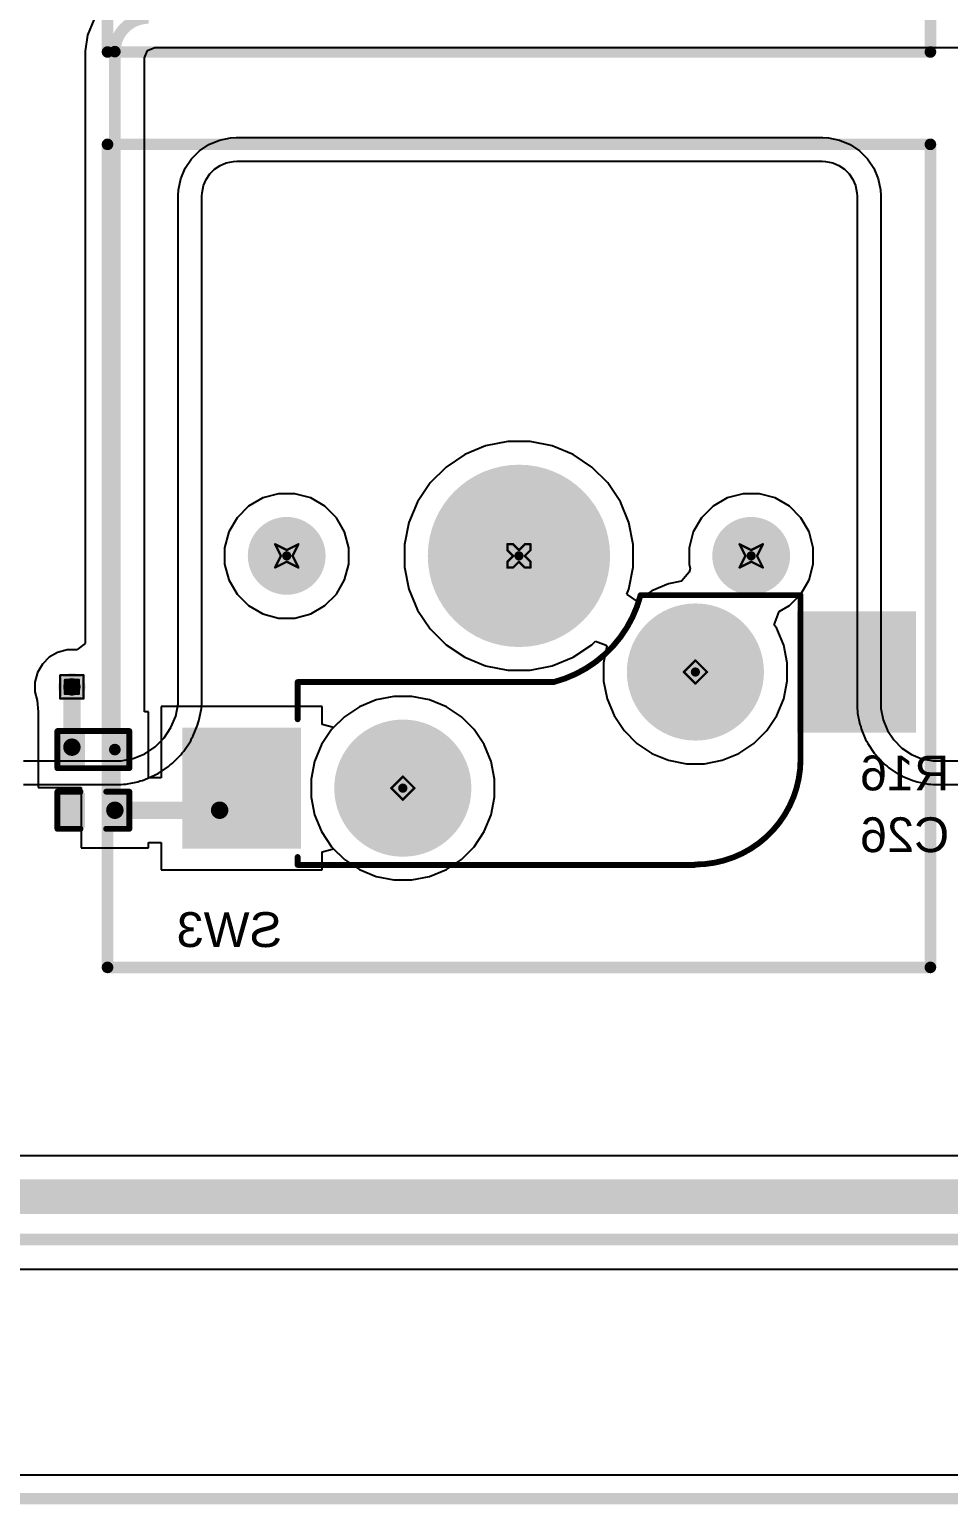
# Model space of a CAD drawing. Header units: inches. Extents: x 0 to 386, y 0 to 148.
# Drawn here: x 20.38 to 40.49, y -0.13 to 32.13 of the extents above; entities that cross this region are included whole.
import ezdxf

# ---------------------------------------------------------------- set-up
doc = ezdxf.new("R2010")
doc.units = ezdxf.units.IN
for name, color, linetype in [('Board outline', 216, 'Continuous'), ('Bottom Layer', 5, 'Continuous'), ('Bottom Overlay', 54, 'Continuous'), ('Bottom Paste', 16, 'Continuous'), ('Bottom Solder', 6, 'Continuous'), ('Drill Drawing', 1, 'Continuous'), ('Pad Holes', 156, 'Continuous'), ('Top Layer', 1, 'Continuous'), ('Top Overlay', 2, 'Continuous'), ('Top Solder', 216, 'Continuous'), ('Via Holes', 16, 'Continuous')]:
    doc.layers.add(name, color=color, linetype=linetype)
doc.styles.add('Arial', font='', dxfattribs={"height": 0.2})
doc.styles.get('Arial').set_extended_font_data('Arial')

# ---------------------------------------------------------------- blocks, each defined once
blk = doc.blocks.new('CPG151101S11_16_B_14')
at = {"layer": 'Bottom Layer'}
for points in [[(5.475, 3.815), (7.975, 3.815), (7.975, 1.265), (5.475, 1.265)], [(-7.975, 1.275), (-5.475, 1.275), (-5.475, -1.275), (-7.975, -1.275)]]:
    blk.add_hatch(color=5, dxfattribs=at).paths.add_polyline_path(points)
at = {"layer": 'Bottom Paste'}
for points in [[(5.475, 3.815), (7.975, 3.815), (7.975, 1.265), (5.475, 1.265)], [(-7.975, 1.275), (-5.475, 1.275), (-5.475, -1.275), (-7.975, -1.275)]]:
    blk.add_hatch(color=16, dxfattribs=at).paths.add_polyline_path(points)
at = {"layer": 'Bottom Solder'}
for points in [[(5.425, 3.865), (8.025, 3.865), (8.025, 1.215), (5.425, 1.215)], [(-8.025, 1.325), (-5.425, 1.325), (-5.425, -1.325), (-8.025, -1.325)]]:
    blk.add_hatch(color=6, dxfattribs=at).paths.add_polyline_path(points)
h = blk.add_hatch(color=6, dxfattribs=at)
edge = h.paths.add_edge_path()
edge.add_arc((3.2, 2.54), 0.102, 0, 360)
h = blk.add_hatch(color=6, dxfattribs=at)
edge = h.paths.add_edge_path()
edge.add_arc((-3.2, 0), 0.102, 0, 360)
h = blk.add_hatch(color=6, dxfattribs=at)
edge = h.paths.add_edge_path()
edge.add_arc((-4.42, -2.54), 0.102, 0, 360)
h = blk.add_hatch(color=6, dxfattribs=at)
edge = h.paths.add_edge_path()
edge.add_arc((0.66, -2.54), 0.102, 0, 360)
h = blk.add_hatch(color=6, dxfattribs=at)
edge = h.paths.add_edge_path()
edge.add_arc((5.74, -2.54), 0.102, 0, 360)
at = {"layer": 'Pad Holes'}
h = blk.add_hatch(color=7, dxfattribs=at)
edge = h.paths.add_edge_path()
edge.add_arc((3.2, 2.54), 1.5, 0, 360)
h = blk.add_hatch(color=7, dxfattribs=at)
edge = h.paths.add_edge_path()
edge.add_arc((-3.2, 0), 1.5, 0, 360)
h = blk.add_hatch(color=7, dxfattribs=at)
edge = h.paths.add_edge_path()
edge.add_arc((0.66, -2.54), 1.994, 0, 360)
h = blk.add_hatch(color=7, dxfattribs=at)
edge = h.paths.add_edge_path()
edge.add_arc((-4.42, -2.54), 0.851, 0, 360)
h = blk.add_hatch(color=7, dxfattribs=at)
edge = h.paths.add_edge_path()
edge.add_arc((5.74, -2.54), 0.851, 0, 360)
at = {"layer": 'Top Solder'}
h = blk.add_hatch(color=216, dxfattribs=at)
edge = h.paths.add_edge_path()
edge.add_arc((3.2, 2.54), 0.102, 0, 360)
h = blk.add_hatch(color=216, dxfattribs=at)
edge = h.paths.add_edge_path()
edge.add_arc((-3.2, 0), 0.102, 0, 360)
h = blk.add_hatch(color=216, dxfattribs=at)
edge = h.paths.add_edge_path()
edge.add_arc((-4.42, -2.54), 0.102, 0, 360)
h = blk.add_hatch(color=216, dxfattribs=at)
edge = h.paths.add_edge_path()
edge.add_arc((0.66, -2.54), 0.102, 0, 360)
h = blk.add_hatch(color=216, dxfattribs=at)
edge = h.paths.add_edge_path()
edge.add_arc((5.74, -2.54), 0.102, 0, 360)
at = {"layer": 'Bottom Overlay'}
for points in [[(-5.5, 1.906, 0.127, 0.127, -0.414214), (-3.196, 4.21, 0.127, 0.127, 0)], [(5.5, 4.22, 0.127, 0.127, 0), (-3.186, 4.22, 0.127, 0.127, 0)], [(5.5, 4.22, 0.127, 0.127, -0.414214), (5.49, 4.21, 0.127, 0.127, 0)], [(5.5, 4.22, 0.127, 0.127, 0), (5.5, 4.046, 0.127, 0.127, 0)], [(-5.5, 1.906, 0.127, 0.127, 0), (-5.5, -1.506, 0.127, 0.127, 0)], [(5.5, 1.034, 0.127, 0.127, 0), (5.5, 0.47, 0.127, 0.127, 0)], [(5.5, 0.47, 0.127, 0.127, 0), (5.5, 0.47, 0.127, 0.127, 0)], [(5.5, 0.47, 0.127, 0.127, 0), (5.5, 0.22, 0.127, 0.127, 0)], [(-2, -1.68, 0.127, 0.127, -0.271686), (-0.1, 0.22, 0.127, 0.127, 0)], [(0.15, 0.22, 0.127, 0.127, 0), (-0.1, 0.22, 0.127, 0.127, 0)], [(1.19, 0.22, 0.127, 0.127, 0), (0.15, 0.22, 0.127, 0.127, 0)], [(5.5, 0.22, 0.127, 0.127, 0), (1.19, 0.22, 0.127, 0.127, 0)], [(-5.5, -1.506, 0.127, 0.127, 0), (-5.5, -1.68, 0.127, 0.127, 0)], [(-2, -1.68, 0.127, 0.127, 0), (-5.5, -1.68, 0.127, 0.127, 0)]]:
    blk.add_lwpolyline(points, format="xyseb", dxfattribs=at)
for points in [[(-3.228, 4.21, 0.0635, 0.0635, 1), (-3.165, 4.21, 0.0635, 0.0635, 1)], [(-3.218, 4.22, 0.0635, 0.0635, 1), (-3.155, 4.22, 0.0635, 0.0635, 1)], [(5.458, 4.21, 0.0635, 0.0635, 1), (5.522, 4.21, 0.0635, 0.0635, 1)], [(5.468, 4.22, 0.0635, 0.0635, 1), (5.532, 4.22, 0.0635, 0.0635, 1)], [(5.468, 4.22, 0.0635, 0.0635, 1), (5.532, 4.22, 0.0635, 0.0635, 1)], [(5.468, 4.22, 0.0635, 0.0635, 1), (5.532, 4.22, 0.0635, 0.0635, 1)], [(5.468, 4.046, 0.0635, 0.0635, 1), (5.532, 4.046, 0.0635, 0.0635, 1)], [(-5.532, 1.906, 0.0635, 0.0635, 1), (-5.468, 1.906, 0.0635, 0.0635, 1)], [(-5.532, 1.906, 0.0635, 0.0635, 1), (-5.468, 1.906, 0.0635, 0.0635, 1)], [(5.468, 1.034, 0.0635, 0.0635, 1), (5.532, 1.034, 0.0635, 0.0635, 1)], [(5.468, 0.47, 0.0635, 0.0635, 1), (5.532, 0.47, 0.0635, 0.0635, 1)], [(5.468, 0.47, 0.0635, 0.0635, 1), (5.532, 0.47, 0.0635, 0.0635, 1)], [(5.468, 0.47, 0.0635, 0.0635, 1), (5.532, 0.47, 0.0635, 0.0635, 1)], [(5.468, 0.47, 0.0635, 0.0635, 1), (5.532, 0.47, 0.0635, 0.0635, 1)], [(-0.132, 0.22, 0.0635, 0.0635, 1), (-0.068, 0.22, 0.0635, 0.0635, 1)], [(-0.132, 0.22, 0.0635, 0.0635, 1), (-0.068, 0.22, 0.0635, 0.0635, 1)], [(0.118, 0.22, 0.0635, 0.0635, 1), (0.182, 0.22, 0.0635, 0.0635, 1)], [(0.118, 0.22, 0.0635, 0.0635, 1), (0.182, 0.22, 0.0635, 0.0635, 1)], [(1.158, 0.22, 0.0635, 0.0635, 1), (1.222, 0.22, 0.0635, 0.0635, 1)], [(1.158, 0.22, 0.0635, 0.0635, 1), (1.222, 0.22, 0.0635, 0.0635, 1)], [(5.468, 0.22, 0.0635, 0.0635, 1), (5.532, 0.22, 0.0635, 0.0635, 1)], [(5.468, 0.22, 0.0635, 0.0635, 1), (5.532, 0.22, 0.0635, 0.0635, 1)], [(-5.532, -1.506, 0.0635, 0.0635, 1), (-5.468, -1.506, 0.0635, 0.0635, 1)], [(-5.532, -1.506, 0.0635, 0.0635, 1), (-5.468, -1.506, 0.0635, 0.0635, 1)], [(-5.532, -1.68, 0.0635, 0.0635, 1), (-5.468, -1.68, 0.0635, 0.0635, 1)], [(-5.532, -1.68, 0.0635, 0.0635, 1), (-5.468, -1.68, 0.0635, 0.0635, 1)], [(-2.032, -1.68, 0.0635, 0.0635, 1), (-1.968, -1.68, 0.0635, 0.0635, 1)], [(-2.032, -1.68, 0.0635, 0.0635, 1), (-1.968, -1.68, 0.0635, 0.0635, 1)]]:
    blk.add_lwpolyline(points, format="xyseb", close=True, dxfattribs=at)
blk = doc.blocks.new('R___0402_B_58')
at = {"layer": 'Bottom Layer'}
for points in [[(-0.241, 0.317), (-0.241, -0.318), (-0.699, -0.318), (-0.699, 0.317)], [(0.699, 0.317), (0.699, -0.318), (0.241, -0.318), (0.241, 0.317)]]:
    blk.add_hatch(color=5, dxfattribs=at).paths.add_polyline_path(points)
at = {"layer": 'Bottom Paste'}
for points in [[(-0.241, 0.317), (-0.241, -0.318), (-0.699, -0.318), (-0.699, 0.317)], [(0.699, 0.317), (0.699, -0.318), (0.241, -0.318), (0.241, 0.317)]]:
    blk.add_hatch(color=16, dxfattribs=at).paths.add_polyline_path(points)
at = {"layer": 'Bottom Solder'}
for points in [[(-0.186, 0.373), (-0.186, -0.373), (-0.754, -0.373), (-0.754, 0.373)], [(0.754, 0.373), (0.754, -0.373), (0.186, -0.373), (0.186, 0.373)]]:
    blk.add_hatch(color=6, dxfattribs=at).paths.add_polyline_path(points)
at = {"layer": 'Bottom Overlay'}
for points in [[(-0.787, 0.406, 0.127, 0.127, 0), (0.787, 0.406, 0.127, 0.127, 0)], [(-0.787, -0.406, 0.127, 0.127, 0), (-0.787, 0.406, 0.127, 0.127, 0)], [(-0.813, 0.432, 0.00323, 0.00323, 0), (0.813, 0.432, 0.00323, 0.00323, 0)], [(0.787, -0.406, 0.127, 0.127, 0), (0.787, 0.406, 0.127, 0.127, 0)], [(-0.787, -0.406, 0.127, 0.127, 0), (0.787, -0.406, 0.127, 0.127, 0)]]:
    blk.add_lwpolyline(points, format="xyseb", dxfattribs=at)
for points in [[(-0.819, 0.406, 0.0635, 0.0635, 1), (-0.756, 0.406, 0.0635, 0.0635, 1)], [(-0.819, 0.406, 0.0635, 0.0635, 1), (-0.756, 0.406, 0.0635, 0.0635, 1)], [(-0.814, 0.432, 0.00161, 0.00161, 1), (-0.812, 0.432, 0.00161, 0.00161, 1)], [(0.756, 0.406, 0.0635, 0.0635, 1), (0.819, 0.406, 0.0635, 0.0635, 1)], [(0.756, 0.406, 0.0635, 0.0635, 1), (0.819, 0.406, 0.0635, 0.0635, 1)], [(0.812, 0.432, 0.00161, 0.00161, 1), (0.814, 0.432, 0.00161, 0.00161, 1)], [(-0.819, -0.406, 0.0635, 0.0635, 1), (-0.756, -0.406, 0.0635, 0.0635, 1)], [(-0.819, -0.406, 0.0635, 0.0635, 1), (-0.756, -0.406, 0.0635, 0.0635, 1)], [(0.756, -0.406, 0.0635, 0.0635, 1), (0.819, -0.406, 0.0635, 0.0635, 1)], [(0.756, -0.406, 0.0635, 0.0635, 1), (0.819, -0.406, 0.0635, 0.0635, 1)]]:
    blk.add_lwpolyline(points, format="xyseb", close=True, dxfattribs=at)
blk = doc.blocks.new('____0402_B_101')
at = {"layer": 'Bottom Layer'}
for points in [[(-0.241, 0.317), (-0.241, -0.318), (-0.699, -0.318), (-0.699, 0.317)], [(0.699, 0.317), (0.699, -0.318), (0.241, -0.318), (0.241, 0.317)]]:
    blk.add_hatch(color=5, dxfattribs=at).paths.add_polyline_path(points)
at = {"layer": 'Bottom Paste'}
for points in [[(-0.241, 0.317), (-0.241, -0.318), (-0.699, -0.318), (-0.699, 0.317)], [(0.699, 0.317), (0.699, -0.318), (0.241, -0.318), (0.241, 0.317)]]:
    blk.add_hatch(color=16, dxfattribs=at).paths.add_polyline_path(points)
at = {"layer": 'Bottom Solder'}
for points in [[(-0.181, 0.377), (-0.181, -0.377), (-0.758, -0.377), (-0.758, 0.377)], [(0.758, 0.377), (0.758, -0.377), (0.181, -0.377), (0.181, 0.377)]]:
    blk.add_hatch(color=6, dxfattribs=at).paths.add_polyline_path(points)
at = {"layer": 'Bottom Overlay'}
for points in [[(-0.787, 0.406, 0.127, 0.127, 0), (-0.279, 0.406, 0.127, 0.127, 0)], [(-0.787, -0.406, 0.127, 0.127, 0), (-0.787, 0.406, 0.127, 0.127, 0)], [(0.279, 0.406, 0.127, 0.127, 0), (0.787, 0.406, 0.127, 0.127, 0)], [(0.787, -0.406, 0.127, 0.127, 0), (0.787, 0.406, 0.127, 0.127, 0)], [(-0.787, -0.406, 0.127, 0.127, 0), (-0.279, -0.406, 0.127, 0.127, 0)], [(0.279, -0.406, 0.127, 0.127, 0), (0.787, -0.406, 0.127, 0.127, 0)]]:
    blk.add_lwpolyline(points, format="xyseb", dxfattribs=at)
for points in [[(-0.819, 0.406, 0.0635, 0.0635, 1), (-0.756, 0.406, 0.0635, 0.0635, 1)], [(-0.819, 0.406, 0.0635, 0.0635, 1), (-0.756, 0.406, 0.0635, 0.0635, 1)], [(-0.311, 0.406, 0.0635, 0.0635, 1), (-0.248, 0.406, 0.0635, 0.0635, 1)], [(0.248, 0.406, 0.0635, 0.0635, 1), (0.311, 0.406, 0.0635, 0.0635, 1)], [(0.756, 0.406, 0.0635, 0.0635, 1), (0.819, 0.406, 0.0635, 0.0635, 1)], [(0.756, 0.406, 0.0635, 0.0635, 1), (0.819, 0.406, 0.0635, 0.0635, 1)], [(-0.819, -0.406, 0.0635, 0.0635, 1), (-0.756, -0.406, 0.0635, 0.0635, 1)], [(-0.819, -0.406, 0.0635, 0.0635, 1), (-0.756, -0.406, 0.0635, 0.0635, 1)], [(-0.311, -0.406, 0.0635, 0.0635, 1), (-0.248, -0.406, 0.0635, 0.0635, 1)], [(0.248, -0.406, 0.0635, 0.0635, 1), (0.311, -0.406, 0.0635, 0.0635, 1)], [(0.756, -0.406, 0.0635, 0.0635, 1), (0.819, -0.406, 0.0635, 0.0635, 1)], [(0.756, -0.406, 0.0635, 0.0635, 1), (0.819, -0.406, 0.0635, 0.0635, 1)]]:
    blk.add_lwpolyline(points, format="xyseb", close=True, dxfattribs=at)

msp = doc.modelspace()

# ---------------------------------------------------------------- hatches: boundary and pattern name
at = {"layer": 'Bottom Layer'}
h = msp.add_hatch(color=5, dxfattribs=at)
edge = h.paths.add_edge_path()
edge.add_arc((21.31, 17.755), 0.3, 0, 360)
at = {"layer": 'Top Layer'}
h = msp.add_hatch(color=1, dxfattribs=at)
edge = h.paths.add_edge_path()
edge.add_arc((21.31, 17.755), 0.3, 0, 360)
at = {"layer": 'Via Holes'}
h = msp.add_hatch(color=7, dxfattribs=at)
edge = h.paths.add_edge_path()
edge.add_arc((21.31, 17.755), 0.15, 0, 360)

# ---------------------------------------------------------------- linework, layer by layer
at = {"layer": 'Board outline'}
msp.add_lwpolyline([(2.997, 0, 0.254, 0.254, 0), (251.003, 0, 0.254, 0.254, 0)], format="xyseb", dxfattribs=at)
at = {"layer": 'Bottom Layer'}
for p, q in [((21.788, 32.34), (21.65, 32.006)), ((21.65, 32.006), (21.604, 31.657)), ((21.604, 31.657), (21.602, 31.648)), ((21.602, 31.648), (21.602, 18.705)), ((22.897, 31.51), (22.962, 31.673)), ((22.962, 31.673), (23.125, 31.738)), ((23.125, 31.738), (41.62, 31.738)), ((22.897, 17.208), (22.897, 31.51)), ((30.36, 23.026), (29.904, 22.837)), ((30.843, 23.122), (30.36, 23.026)), ((31.336, 23.122), (30.843, 23.122)), ((31.819, 23.026), (31.336, 23.122)), ((32.275, 22.837), (31.819, 23.026)), ((29.904, 22.837), (29.495, 22.563)), ((32.684, 22.563), (32.275, 22.837)), ((29.495, 22.563), (29.146, 22.215)), ((33.033, 22.215), (32.684, 22.563)), ((25.831, 21.979), (25.485, 21.886)), ((26.188, 21.979), (25.831, 21.979)), ((26.534, 21.886), (26.188, 21.979)), ((29.146, 22.215), (28.872, 21.805)), ((33.307, 21.805), (33.033, 22.215)), ((35.991, 21.979), (35.645, 21.886)), ((36.348, 21.979), (35.991, 21.979)), ((36.694, 21.886), (36.348, 21.979)), ((25.175, 21.707), (24.922, 21.454)), ((25.485, 21.886), (25.175, 21.707)), ((26.844, 21.707), (26.534, 21.886)), ((27.097, 21.454), (26.844, 21.707)), ((28.872, 21.805), (28.684, 21.35)), ((33.495, 21.35), (33.307, 21.805)), ((35.335, 21.707), (35.082, 21.454)), ((35.645, 21.886), (35.335, 21.707)), ((37.004, 21.707), (36.694, 21.886)), ((37.257, 21.454), (37.004, 21.707)), ((24.922, 21.454), (24.743, 21.145)), ((27.276, 21.145), (27.097, 21.454)), ((28.684, 21.35), (28.588, 20.866)), ((33.591, 20.866), (33.495, 21.35)), ((35.082, 21.454), (34.903, 21.145)), ((37.436, 21.145), (37.257, 21.454)), ((24.743, 21.145), (24.651, 20.799)), ((27.368, 20.799), (27.276, 21.145)), ((34.903, 21.145), (34.811, 20.799)), ((37.528, 20.799), (37.436, 21.145)), ((24.651, 20.799), (24.651, 20.441)), ((27.368, 20.441), (27.368, 20.799)), ((28.588, 20.866), (28.588, 20.374)), ((33.591, 20.374), (33.591, 20.866)), ((34.811, 20.799), (34.811, 20.441)), ((37.528, 20.441), (37.528, 20.799)), ((24.651, 20.441), (24.743, 20.095)), ((27.276, 20.095), (27.368, 20.441)), ((28.588, 20.374), (28.684, 19.89)), ((33.495, 19.89), (33.591, 20.374)), ((34.811, 20.441), (34.837, 20.342)), ((34.837, 20.342), (34.812, 20.267)), ((37.436, 20.095), (37.528, 20.441)), ((24.743, 20.095), (24.922, 19.786)), ((27.097, 19.786), (27.276, 20.095)), ((34.364, 20.011), (33.998, 19.859)), ((34.648, 20.067), (34.364, 20.011)), ((34.812, 20.267), (34.648, 20.067)), ((37.257, 19.786), (37.436, 20.095)), ((24.922, 19.786), (25.175, 19.533)), ((26.844, 19.533), (27.097, 19.786)), ((28.684, 19.89), (28.872, 19.435)), ((33.449, 19.779), (33.495, 19.89)), ((33.664, 19.635), (33.449, 19.779)), ((33.998, 19.859), (33.669, 19.64)), ((37.004, 19.533), (37.257, 19.786)), ((25.175, 19.533), (25.485, 19.354)), ((26.534, 19.354), (26.844, 19.533)), ((28.872, 19.435), (29.146, 19.025)), ((33.669, 19.64), (33.664, 19.635)), ((36.673, 19.114), (36.784, 19.406)), ((36.784, 19.406), (37.004, 19.533)), ((25.485, 19.354), (25.831, 19.261)), ((25.831, 19.261), (26.188, 19.261)), ((26.188, 19.261), (26.534, 19.354)), ((36.729, 19.031), (36.673, 19.114)), ((29.146, 19.025), (29.495, 18.677)), ((32.684, 18.677), (32.762, 18.754)), ((32.762, 18.754), (32.999, 18.67)), ((36.88, 18.666), (36.729, 19.031)), ((20.814, 18.401), (20.664, 18.251)), ((20.998, 18.508), (20.814, 18.401)), ((21.204, 18.563), (20.998, 18.508)), ((21.416, 18.563), (21.204, 18.563)), ((21.602, 18.705), (21.416, 18.563)), ((29.495, 18.677), (29.904, 18.403)), ((29.904, 18.403), (30.36, 18.214)), ((31.819, 18.214), (32.275, 18.403)), ((32.275, 18.403), (32.684, 18.677)), ((33.015, 18.648), (32.941, 18.278)), ((32.999, 18.67), (33.015, 18.648)), ((36.957, 18.278), (36.88, 18.666)), ((20.557, 18.066), (20.502, 17.861)), ((20.664, 18.251), (20.557, 18.066)), ((30.36, 18.214), (30.843, 18.118)), ((30.843, 18.118), (31.336, 18.118)), ((31.336, 18.118), (31.819, 18.214)), ((32.941, 18.278), (32.941, 17.882)), ((36.957, 17.882), (36.957, 18.278)), ((20.502, 17.861), (20.502, 17.648)), ((32.941, 17.882), (33.019, 17.494)), ((36.88, 17.494), (36.957, 17.882)), ((20.502, 17.648), (20.554, 17.454)), ((20.554, 17.454), (20.573, 17.208)), ((27.964, 17.471), (27.598, 17.319)), ((28.352, 17.548), (27.964, 17.471)), ((28.747, 17.548), (28.352, 17.548)), ((29.135, 17.471), (28.747, 17.548)), ((29.501, 17.319), (29.135, 17.471)), ((33.019, 17.494), (33.17, 17.129)), ((36.729, 17.129), (36.88, 17.494)), ((20.573, 17.208), (20.573, 17.208)), ((20.573, 17.208), (20.573, 17.208)), ((20.573, 17.208), (20.573, 15.557)), ((22.986, 17.208), (22.897, 17.208)), ((22.986, 15.762), (22.986, 17.208)), ((26.782, 17.323), (23.266, 17.323)), ((23.266, 17.323), (23.266, 15.762)), ((26.782, 16.933), (26.782, 17.323)), ((27.27, 17.1), (27.036, 16.867)), ((27.598, 17.319), (27.27, 17.1)), ((29.83, 17.1), (29.501, 17.319)), ((30.109, 16.82), (29.83, 17.1)), ((33.17, 17.129), (33.39, 16.8)), ((36.509, 16.8), (36.729, 17.129)), ((27.036, 16.867), (26.782, 16.933)), ((30.329, 16.491), (30.109, 16.82)), ((33.39, 16.8), (33.669, 16.52)), ((36.229, 16.52), (36.509, 16.8)), ((30.48, 16.126), (30.329, 16.491)), ((33.669, 16.52), (33.998, 16.301)), ((35.901, 16.301), (36.229, 16.52)), ((33.998, 16.301), (34.364, 16.149)), ((34.364, 16.149), (34.752, 16.072)), ((35.147, 16.072), (35.535, 16.149)), ((35.535, 16.149), (35.901, 16.301)), ((30.558, 15.738), (30.48, 16.126)), ((34.752, 16.072), (35.147, 16.072)), ((20.573, 15.557), (21.513, 15.557)), ((21.513, 15.557), (21.513, 14.232)), ((23.266, 15.762), (22.986, 15.762)), ((30.558, 15.342), (30.558, 15.738)), ((30.48, 14.954), (30.558, 15.342)), ((30.329, 14.589), (30.48, 14.954)), ((30.109, 14.26), (30.329, 14.589)), ((21.513, 14.232), (22.986, 14.232)), ((22.986, 14.232), (22.986, 14.353)), ((22.986, 14.353), (23.266, 14.353)), ((23.266, 14.353), (23.266, 13.757)), ((26.782, 14.147), (27.036, 14.213)), ((27.036, 14.213), (27.27, 13.98)), ((29.83, 13.98), (30.109, 14.26)), ((26.782, 13.757), (26.782, 14.147)), ((27.27, 13.98), (27.598, 13.761)), ((29.501, 13.761), (29.83, 13.98)), ((23.266, 13.757), (26.782, 13.757)), ((27.598, 13.761), (27.964, 13.609)), ((27.964, 13.609), (28.352, 13.532)), ((28.747, 13.532), (29.135, 13.609)), ((29.135, 13.609), (29.501, 13.761)), ((28.352, 13.532), (28.747, 13.532)), ((70.491, 0.518), (5.064, 0.518))]:
    msp.add_line(p, q, dxfattribs=at)
for points in [[(22.25, 31.648, 0.254, 0.254, -0.414214), (22.987, 32.385, 0.254, 0.254, 0)], [(22.25, 16.383, 0.254, 0.254, 0), (22.25, 31.648, 0.254, 0.254, 0)], [(21.31, 16.436, 0.381, 0.381, 0), (21.31, 17.755, 0.381, 0.381, 0)], [(22.25, 15.057, 0.254, 0.254, 0), (22.25, 16.383, 0.254, 0.254, 0)], [(22.25, 15.057, 0.381, 0.381, 0), (24.542, 15.057, 0.381, 0.381, 0)]]:
    msp.add_lwpolyline(points, format="xyseb", dxfattribs=at)
for points in [[(22.186, 31.648, 0.127, 0.127, 1), (22.313, 31.648, 0.127, 0.127, 1)], [(22.186, 31.648, 0.127, 0.127, 1), (22.313, 31.648, 0.127, 0.127, 1)], [(21.215, 17.755, 0.191, 0.191, 1), (21.405, 17.755, 0.191, 0.191, 1)], [(21.215, 16.436, 0.191, 0.191, 1), (21.405, 16.436, 0.191, 0.191, 1)], [(22.186, 16.383, 0.127, 0.127, 1), (22.313, 16.383, 0.127, 0.127, 1)], [(22.186, 16.383, 0.127, 0.127, 1), (22.313, 16.383, 0.127, 0.127, 1)], [(22.155, 15.057, 0.191, 0.191, 1), (22.345, 15.057, 0.191, 0.191, 1)], [(22.186, 15.057, 0.127, 0.127, 1), (22.313, 15.057, 0.127, 0.127, 1)], [(24.447, 15.057, 0.191, 0.191, 1), (24.637, 15.057, 0.191, 0.191, 1)]]:
    msp.add_lwpolyline(points, format="xyseb", close=True, dxfattribs=at)
at = {"layer": 'Drill Drawing'}
for points in [[(25.756, 20.874, 0.0508, 0.0508, 0), (26.01, 20.747, 0.0508, 0.0508, 0)], [(25.756, 20.874, 0.0508, 0.0508, 0), (25.883, 20.62, 0.0508, 0.0508, 0)], [(26.01, 20.747, 0.0508, 0.0508, 0), (26.264, 20.874, 0.0508, 0.0508, 0)], [(26.137, 20.62, 0.0508, 0.0508, 0), (26.264, 20.874, 0.0508, 0.0508, 0)], [(30.836, 20.747, 0.0508, 0.0508, 0), (30.836, 20.874, 0.0508, 0.0508, 0)], [(30.836, 20.874, 0.0508, 0.0508, 0), (30.963, 20.874, 0.0508, 0.0508, 0)], [(30.836, 20.747, 0.0508, 0.0508, 0), (30.963, 20.62, 0.0508, 0.0508, 0)], [(30.963, 20.874, 0.0508, 0.0508, 0), (31.09, 20.747, 0.0508, 0.0508, 0)], [(31.09, 20.747, 0.0508, 0.0508, 0), (31.217, 20.874, 0.0508, 0.0508, 0)], [(31.217, 20.874, 0.0508, 0.0508, 0), (31.344, 20.874, 0.0508, 0.0508, 0)], [(31.217, 20.62, 0.0508, 0.0508, 0), (31.344, 20.747, 0.0508, 0.0508, 0)], [(31.344, 20.747, 0.0508, 0.0508, 0), (31.344, 20.874, 0.0508, 0.0508, 0)], [(35.916, 20.874, 0.0508, 0.0508, 0), (36.17, 20.747, 0.0508, 0.0508, 0)], [(35.916, 20.874, 0.0508, 0.0508, 0), (36.043, 20.62, 0.0508, 0.0508, 0)], [(36.17, 20.747, 0.0508, 0.0508, 0), (36.424, 20.874, 0.0508, 0.0508, 0)], [(36.297, 20.62, 0.0508, 0.0508, 0), (36.424, 20.874, 0.0508, 0.0508, 0)], [(25.756, 20.366, 0.0508, 0.0508, 0), (25.883, 20.62, 0.0508, 0.0508, 0)], [(25.756, 20.366, 0.0508, 0.0508, 0), (26.01, 20.493, 0.0508, 0.0508, 0)], [(26.01, 20.493, 0.0508, 0.0508, 0), (26.264, 20.366, 0.0508, 0.0508, 0)], [(26.137, 20.62, 0.0508, 0.0508, 0), (26.264, 20.366, 0.0508, 0.0508, 0)], [(30.836, 20.493, 0.0508, 0.0508, 0), (30.963, 20.62, 0.0508, 0.0508, 0)], [(30.836, 20.366, 0.0508, 0.0508, 0), (30.836, 20.493, 0.0508, 0.0508, 0)], [(30.836, 20.366, 0.0508, 0.0508, 0), (30.963, 20.366, 0.0508, 0.0508, 0)], [(30.963, 20.366, 0.0508, 0.0508, 0), (31.09, 20.493, 0.0508, 0.0508, 0)], [(31.09, 20.493, 0.0508, 0.0508, 0), (31.217, 20.366, 0.0508, 0.0508, 0)], [(31.217, 20.62, 0.0508, 0.0508, 0), (31.344, 20.493, 0.0508, 0.0508, 0)], [(31.217, 20.366, 0.0508, 0.0508, 0), (31.344, 20.366, 0.0508, 0.0508, 0)], [(31.344, 20.366, 0.0508, 0.0508, 0), (31.344, 20.493, 0.0508, 0.0508, 0)], [(35.916, 20.366, 0.0508, 0.0508, 0), (36.043, 20.62, 0.0508, 0.0508, 0)], [(35.916, 20.366, 0.0508, 0.0508, 0), (36.17, 20.493, 0.0508, 0.0508, 0)], [(36.17, 20.493, 0.0508, 0.0508, 0), (36.424, 20.366, 0.0508, 0.0508, 0)], [(36.297, 20.62, 0.0508, 0.0508, 0), (36.424, 20.366, 0.0508, 0.0508, 0)], [(34.695, 18.08, 0.0508, 0.0508, 0), (34.949, 18.334, 0.0508, 0.0508, 0)], [(34.695, 18.08, 0.0508, 0.0508, 0), (34.949, 17.826, 0.0508, 0.0508, 0)], [(34.949, 18.334, 0.0508, 0.0508, 0), (35.203, 18.08, 0.0508, 0.0508, 0)], [(34.949, 17.826, 0.0508, 0.0508, 0), (35.203, 18.08, 0.0508, 0.0508, 0)], [(21.056, 18.009, 0.0508, 0.0508, 0), (21.564, 18.009, 0.0508, 0.0508, 0)], [(21.056, 17.501, 0.0508, 0.0508, 0), (21.056, 18.009, 0.0508, 0.0508, 0)], [(21.158, 17.907, 0.0508, 0.0508, 0), (21.462, 17.907, 0.0508, 0.0508, 0)], [(21.158, 17.602, 0.0508, 0.0508, 0), (21.158, 17.907, 0.0508, 0.0508, 0)], [(21.462, 17.602, 0.0508, 0.0508, 0), (21.462, 17.907, 0.0508, 0.0508, 0)], [(21.564, 17.501, 0.0508, 0.0508, 0), (21.564, 18.009, 0.0508, 0.0508, 0)], [(21.056, 17.501, 0.0508, 0.0508, 0), (21.564, 17.501, 0.0508, 0.0508, 0)], [(21.158, 17.602, 0.0508, 0.0508, 0), (21.462, 17.602, 0.0508, 0.0508, 0)], [(28.296, 15.54, 0.0508, 0.0508, 0), (28.55, 15.794, 0.0508, 0.0508, 0)], [(28.55, 15.794, 0.0508, 0.0508, 0), (28.804, 15.54, 0.0508, 0.0508, 0)], [(28.296, 15.54, 0.0508, 0.0508, 0), (28.55, 15.286, 0.0508, 0.0508, 0)], [(28.55, 15.286, 0.0508, 0.0508, 0), (28.804, 15.54, 0.0508, 0.0508, 0)]]:
    msp.add_lwpolyline(points, format="xyseb", dxfattribs=at)
for points in [[(25.743, 20.874, 0.0254, 0.0254, 1), (25.768, 20.874, 0.0254, 0.0254, 1)], [(25.743, 20.874, 0.0254, 0.0254, 1), (25.768, 20.874, 0.0254, 0.0254, 1)], [(25.997, 20.747, 0.0254, 0.0254, 1), (26.022, 20.747, 0.0254, 0.0254, 1)], [(25.997, 20.747, 0.0254, 0.0254, 1), (26.022, 20.747, 0.0254, 0.0254, 1)], [(26.251, 20.874, 0.0254, 0.0254, 1), (26.276, 20.874, 0.0254, 0.0254, 1)], [(26.251, 20.874, 0.0254, 0.0254, 1), (26.276, 20.874, 0.0254, 0.0254, 1)], [(30.823, 20.874, 0.0254, 0.0254, 1), (30.848, 20.874, 0.0254, 0.0254, 1)], [(30.823, 20.874, 0.0254, 0.0254, 1), (30.848, 20.874, 0.0254, 0.0254, 1)], [(30.823, 20.747, 0.0254, 0.0254, 1), (30.848, 20.747, 0.0254, 0.0254, 1)], [(30.823, 20.747, 0.0254, 0.0254, 1), (30.848, 20.747, 0.0254, 0.0254, 1)], [(30.95, 20.874, 0.0254, 0.0254, 1), (30.975, 20.874, 0.0254, 0.0254, 1)], [(30.95, 20.874, 0.0254, 0.0254, 1), (30.975, 20.874, 0.0254, 0.0254, 1)], [(31.077, 20.747, 0.0254, 0.0254, 1), (31.102, 20.747, 0.0254, 0.0254, 1)], [(31.077, 20.747, 0.0254, 0.0254, 1), (31.102, 20.747, 0.0254, 0.0254, 1)], [(31.204, 20.874, 0.0254, 0.0254, 1), (31.229, 20.874, 0.0254, 0.0254, 1)], [(31.204, 20.874, 0.0254, 0.0254, 1), (31.229, 20.874, 0.0254, 0.0254, 1)], [(31.331, 20.874, 0.0254, 0.0254, 1), (31.356, 20.874, 0.0254, 0.0254, 1)], [(31.331, 20.874, 0.0254, 0.0254, 1), (31.356, 20.874, 0.0254, 0.0254, 1)], [(31.331, 20.747, 0.0254, 0.0254, 1), (31.356, 20.747, 0.0254, 0.0254, 1)], [(31.331, 20.747, 0.0254, 0.0254, 1), (31.356, 20.747, 0.0254, 0.0254, 1)], [(35.903, 20.874, 0.0254, 0.0254, 1), (35.928, 20.874, 0.0254, 0.0254, 1)], [(35.903, 20.874, 0.0254, 0.0254, 1), (35.928, 20.874, 0.0254, 0.0254, 1)], [(36.157, 20.747, 0.0254, 0.0254, 1), (36.182, 20.747, 0.0254, 0.0254, 1)], [(36.157, 20.747, 0.0254, 0.0254, 1), (36.182, 20.747, 0.0254, 0.0254, 1)], [(36.411, 20.874, 0.0254, 0.0254, 1), (36.436, 20.874, 0.0254, 0.0254, 1)], [(36.411, 20.874, 0.0254, 0.0254, 1), (36.436, 20.874, 0.0254, 0.0254, 1)], [(25.743, 20.366, 0.0254, 0.0254, 1), (25.768, 20.366, 0.0254, 0.0254, 1)], [(25.743, 20.366, 0.0254, 0.0254, 1), (25.768, 20.366, 0.0254, 0.0254, 1)], [(25.87, 20.62, 0.0254, 0.0254, 1), (25.895, 20.62, 0.0254, 0.0254, 1)], [(25.87, 20.62, 0.0254, 0.0254, 1), (25.895, 20.62, 0.0254, 0.0254, 1)], [(25.997, 20.493, 0.0254, 0.0254, 1), (26.022, 20.493, 0.0254, 0.0254, 1)], [(25.997, 20.493, 0.0254, 0.0254, 1), (26.022, 20.493, 0.0254, 0.0254, 1)], [(26.124, 20.62, 0.0254, 0.0254, 1), (26.149, 20.62, 0.0254, 0.0254, 1)], [(26.124, 20.62, 0.0254, 0.0254, 1), (26.149, 20.62, 0.0254, 0.0254, 1)], [(26.251, 20.366, 0.0254, 0.0254, 1), (26.276, 20.366, 0.0254, 0.0254, 1)], [(26.251, 20.366, 0.0254, 0.0254, 1), (26.276, 20.366, 0.0254, 0.0254, 1)], [(30.823, 20.493, 0.0254, 0.0254, 1), (30.848, 20.493, 0.0254, 0.0254, 1)], [(30.823, 20.493, 0.0254, 0.0254, 1), (30.848, 20.493, 0.0254, 0.0254, 1)], [(30.823, 20.366, 0.0254, 0.0254, 1), (30.848, 20.366, 0.0254, 0.0254, 1)], [(30.823, 20.366, 0.0254, 0.0254, 1), (30.848, 20.366, 0.0254, 0.0254, 1)], [(30.95, 20.62, 0.0254, 0.0254, 1), (30.975, 20.62, 0.0254, 0.0254, 1)], [(30.95, 20.62, 0.0254, 0.0254, 1), (30.975, 20.62, 0.0254, 0.0254, 1)], [(30.95, 20.366, 0.0254, 0.0254, 1), (30.975, 20.366, 0.0254, 0.0254, 1)], [(30.95, 20.366, 0.0254, 0.0254, 1), (30.975, 20.366, 0.0254, 0.0254, 1)], [(31.077, 20.493, 0.0254, 0.0254, 1), (31.102, 20.493, 0.0254, 0.0254, 1)], [(31.077, 20.493, 0.0254, 0.0254, 1), (31.102, 20.493, 0.0254, 0.0254, 1)], [(31.204, 20.62, 0.0254, 0.0254, 1), (31.229, 20.62, 0.0254, 0.0254, 1)], [(31.204, 20.62, 0.0254, 0.0254, 1), (31.229, 20.62, 0.0254, 0.0254, 1)], [(31.204, 20.366, 0.0254, 0.0254, 1), (31.229, 20.366, 0.0254, 0.0254, 1)], [(31.204, 20.366, 0.0254, 0.0254, 1), (31.229, 20.366, 0.0254, 0.0254, 1)], [(31.331, 20.493, 0.0254, 0.0254, 1), (31.356, 20.493, 0.0254, 0.0254, 1)], [(31.331, 20.493, 0.0254, 0.0254, 1), (31.356, 20.493, 0.0254, 0.0254, 1)], [(31.331, 20.366, 0.0254, 0.0254, 1), (31.356, 20.366, 0.0254, 0.0254, 1)], [(31.331, 20.366, 0.0254, 0.0254, 1), (31.356, 20.366, 0.0254, 0.0254, 1)], [(35.903, 20.366, 0.0254, 0.0254, 1), (35.928, 20.366, 0.0254, 0.0254, 1)], [(35.903, 20.366, 0.0254, 0.0254, 1), (35.928, 20.366, 0.0254, 0.0254, 1)], [(36.03, 20.62, 0.0254, 0.0254, 1), (36.055, 20.62, 0.0254, 0.0254, 1)], [(36.03, 20.62, 0.0254, 0.0254, 1), (36.055, 20.62, 0.0254, 0.0254, 1)], [(36.157, 20.493, 0.0254, 0.0254, 1), (36.182, 20.493, 0.0254, 0.0254, 1)], [(36.157, 20.493, 0.0254, 0.0254, 1), (36.182, 20.493, 0.0254, 0.0254, 1)], [(36.284, 20.62, 0.0254, 0.0254, 1), (36.309, 20.62, 0.0254, 0.0254, 1)], [(36.284, 20.62, 0.0254, 0.0254, 1), (36.309, 20.62, 0.0254, 0.0254, 1)], [(36.411, 20.366, 0.0254, 0.0254, 1), (36.436, 20.366, 0.0254, 0.0254, 1)], [(36.411, 20.366, 0.0254, 0.0254, 1), (36.436, 20.366, 0.0254, 0.0254, 1)], [(34.683, 18.08, 0.0254, 0.0254, 1), (34.708, 18.08, 0.0254, 0.0254, 1)], [(34.683, 18.08, 0.0254, 0.0254, 1), (34.708, 18.08, 0.0254, 0.0254, 1)], [(34.937, 18.334, 0.0254, 0.0254, 1), (34.962, 18.334, 0.0254, 0.0254, 1)], [(34.937, 18.334, 0.0254, 0.0254, 1), (34.962, 18.334, 0.0254, 0.0254, 1)], [(35.191, 18.08, 0.0254, 0.0254, 1), (35.216, 18.08, 0.0254, 0.0254, 1)], [(35.191, 18.08, 0.0254, 0.0254, 1), (35.216, 18.08, 0.0254, 0.0254, 1)], [(21.043, 18.009, 0.0254, 0.0254, 1), (21.069, 18.009, 0.0254, 0.0254, 1)], [(21.043, 18.009, 0.0254, 0.0254, 1), (21.069, 18.009, 0.0254, 0.0254, 1)], [(21.145, 17.907, 0.0254, 0.0254, 1), (21.17, 17.907, 0.0254, 0.0254, 1)], [(21.145, 17.907, 0.0254, 0.0254, 1), (21.17, 17.907, 0.0254, 0.0254, 1)], [(21.45, 17.907, 0.0254, 0.0254, 1), (21.475, 17.907, 0.0254, 0.0254, 1)], [(21.45, 17.907, 0.0254, 0.0254, 1), (21.475, 17.907, 0.0254, 0.0254, 1)], [(21.551, 18.009, 0.0254, 0.0254, 1), (21.577, 18.009, 0.0254, 0.0254, 1)], [(21.551, 18.009, 0.0254, 0.0254, 1), (21.577, 18.009, 0.0254, 0.0254, 1)], [(34.937, 17.826, 0.0254, 0.0254, 1), (34.962, 17.826, 0.0254, 0.0254, 1)], [(34.937, 17.826, 0.0254, 0.0254, 1), (34.962, 17.826, 0.0254, 0.0254, 1)], [(21.043, 17.501, 0.0254, 0.0254, 1), (21.069, 17.501, 0.0254, 0.0254, 1)], [(21.043, 17.501, 0.0254, 0.0254, 1), (21.069, 17.501, 0.0254, 0.0254, 1)], [(21.145, 17.602, 0.0254, 0.0254, 1), (21.17, 17.602, 0.0254, 0.0254, 1)], [(21.145, 17.602, 0.0254, 0.0254, 1), (21.17, 17.602, 0.0254, 0.0254, 1)], [(21.45, 17.602, 0.0254, 0.0254, 1), (21.475, 17.602, 0.0254, 0.0254, 1)], [(21.45, 17.602, 0.0254, 0.0254, 1), (21.475, 17.602, 0.0254, 0.0254, 1)], [(21.551, 17.501, 0.0254, 0.0254, 1), (21.577, 17.501, 0.0254, 0.0254, 1)], [(21.551, 17.501, 0.0254, 0.0254, 1), (21.577, 17.501, 0.0254, 0.0254, 1)], [(28.537, 15.794, 0.0254, 0.0254, 1), (28.562, 15.794, 0.0254, 0.0254, 1)], [(28.537, 15.794, 0.0254, 0.0254, 1), (28.562, 15.794, 0.0254, 0.0254, 1)], [(28.283, 15.54, 0.0254, 0.0254, 1), (28.308, 15.54, 0.0254, 0.0254, 1)], [(28.283, 15.54, 0.0254, 0.0254, 1), (28.308, 15.54, 0.0254, 0.0254, 1)], [(28.791, 15.54, 0.0254, 0.0254, 1), (28.816, 15.54, 0.0254, 0.0254, 1)], [(28.791, 15.54, 0.0254, 0.0254, 1), (28.816, 15.54, 0.0254, 0.0254, 1)], [(28.537, 15.286, 0.0254, 0.0254, 1), (28.562, 15.286, 0.0254, 0.0254, 1)], [(28.537, 15.286, 0.0254, 0.0254, 1), (28.562, 15.286, 0.0254, 0.0254, 1)]]:
    msp.add_lwpolyline(points, format="xyseb", close=True, dxfattribs=at)
at = {"layer": 'Top Layer'}
for p, q in [((24.307, 29.62), (24.537, 29.715)), ((24.537, 29.715), (24.781, 29.763)), ((24.781, 29.763), (24.906, 29.77)), ((24.906, 29.77), (24.906, 29.77)), ((24.906, 29.77), (37.734, 29.77)), ((37.734, 29.77), (37.859, 29.763)), ((37.859, 29.763), (38.103, 29.715)), ((38.103, 29.715), (38.333, 29.62)), ((23.924, 29.305), (24.1, 29.481)), ((24.1, 29.481), (24.307, 29.62)), ((38.333, 29.62), (38.54, 29.481)), ((38.54, 29.481), (38.716, 29.305)), ((23.69, 28.868), (23.786, 29.098)), ((23.786, 29.098), (23.924, 29.305)), ((24.326, 28.975), (24.43, 29.079)), ((24.43, 29.079), (24.552, 29.161)), ((24.552, 29.161), (24.688, 29.217)), ((24.688, 29.217), (24.845, 29.248)), ((24.845, 29.248), (24.918, 29.252)), ((24.918, 29.252), (37.722, 29.252)), ((37.722, 29.252), (37.795, 29.248)), ((37.795, 29.248), (37.952, 29.217)), ((37.952, 29.217), (38.088, 29.161)), ((38.088, 29.161), (38.21, 29.079)), ((38.21, 29.079), (38.314, 28.975)), ((38.716, 29.305), (38.855, 29.098)), ((38.855, 29.098), (38.95, 28.868)), ((23.642, 28.624), (23.69, 28.868)), ((24.157, 28.561), (24.188, 28.717)), ((24.188, 28.717), (24.245, 28.853)), ((24.245, 28.853), (24.326, 28.975)), ((38.314, 28.975), (38.396, 28.853)), ((38.396, 28.853), (38.452, 28.717)), ((38.452, 28.717), (38.483, 28.561)), ((38.95, 28.868), (38.998, 28.624)), ((23.636, 28.5), (23.642, 28.624)), ((23.636, 17.52), (23.636, 28.5)), ((24.154, 28.487), (24.157, 28.561)), ((24.154, 17.52), (24.154, 28.487)), ((38.483, 28.561), (38.487, 28.487)), ((38.487, 28.487), (38.487, 17.404)), ((38.998, 28.624), (39.004, 28.5)), ((39.004, 28.5), (39.004, 28.5)), ((39.004, 28.5), (39.004, 17.404)), ((30.36, 23.026), (29.904, 22.837)), ((30.843, 23.122), (30.36, 23.026)), ((31.336, 23.122), (30.843, 23.122)), ((31.819, 23.026), (31.336, 23.122)), ((32.275, 22.837), (31.819, 23.026)), ((29.904, 22.837), (29.495, 22.563)), ((32.684, 22.563), (32.275, 22.837)), ((29.495, 22.563), (29.146, 22.215)), ((33.033, 22.215), (32.684, 22.563)), ((25.831, 21.979), (25.485, 21.886)), ((26.188, 21.979), (25.831, 21.979)), ((26.534, 21.886), (26.188, 21.979)), ((29.146, 22.215), (28.872, 21.805)), ((33.307, 21.805), (33.033, 22.215)), ((35.991, 21.979), (35.645, 21.886)), ((36.348, 21.979), (35.991, 21.979)), ((36.694, 21.886), (36.348, 21.979)), ((25.175, 21.707), (24.922, 21.454)), ((25.485, 21.886), (25.175, 21.707)), ((26.844, 21.707), (26.534, 21.886)), ((27.097, 21.454), (26.844, 21.707)), ((28.872, 21.805), (28.684, 21.35)), ((33.495, 21.35), (33.307, 21.805)), ((35.335, 21.707), (35.082, 21.454)), ((35.645, 21.886), (35.335, 21.707)), ((37.004, 21.707), (36.694, 21.886)), ((37.257, 21.454), (37.004, 21.707)), ((24.922, 21.454), (24.743, 21.145)), ((27.276, 21.145), (27.097, 21.454)), ((28.684, 21.35), (28.588, 20.866)), ((33.591, 20.866), (33.495, 21.35)), ((35.082, 21.454), (34.903, 21.145)), ((37.436, 21.145), (37.257, 21.454)), ((24.743, 21.145), (24.651, 20.799)), ((27.368, 20.799), (27.276, 21.145)), ((34.903, 21.145), (34.811, 20.799)), ((37.528, 20.799), (37.436, 21.145)), ((24.651, 20.799), (24.651, 20.441)), ((27.368, 20.441), (27.368, 20.799)), ((28.588, 20.866), (28.588, 20.374)), ((33.591, 20.374), (33.591, 20.866)), ((34.811, 20.799), (34.811, 20.441)), ((37.528, 20.441), (37.528, 20.799)), ((24.651, 20.441), (24.743, 20.095)), ((27.276, 20.095), (27.368, 20.441)), ((28.588, 20.374), (28.684, 19.89)), ((33.495, 19.89), (33.591, 20.374)), ((34.811, 20.441), (34.837, 20.342)), ((34.837, 20.342), (34.812, 20.267)), ((37.436, 20.095), (37.528, 20.441)), ((24.743, 20.095), (24.922, 19.786)), ((27.097, 19.786), (27.276, 20.095)), ((34.364, 20.011), (33.998, 19.859)), ((34.648, 20.067), (34.364, 20.011)), ((34.812, 20.267), (34.648, 20.067)), ((37.257, 19.786), (37.436, 20.095)), ((24.922, 19.786), (25.175, 19.533)), ((26.844, 19.533), (27.097, 19.786)), ((28.684, 19.89), (28.872, 19.435)), ((33.449, 19.779), (33.495, 19.89)), ((33.664, 19.635), (33.449, 19.779)), ((33.998, 19.859), (33.669, 19.64)), ((37.004, 19.533), (37.257, 19.786)), ((25.175, 19.533), (25.485, 19.354)), ((26.534, 19.354), (26.844, 19.533)), ((28.872, 19.435), (29.146, 19.025)), ((33.669, 19.64), (33.664, 19.635)), ((36.673, 19.114), (36.784, 19.406)), ((36.784, 19.406), (37.004, 19.533)), ((25.485, 19.354), (25.831, 19.261)), ((25.831, 19.261), (26.188, 19.261)), ((26.188, 19.261), (26.534, 19.354)), ((36.729, 19.031), (36.673, 19.114)), ((29.146, 19.025), (29.495, 18.677)), ((32.684, 18.677), (32.762, 18.754)), ((32.762, 18.754), (32.999, 18.67)), ((36.88, 18.666), (36.729, 19.031)), ((29.495, 18.677), (29.904, 18.403)), ((29.904, 18.403), (30.36, 18.214)), ((31.819, 18.214), (32.275, 18.403)), ((32.275, 18.403), (32.684, 18.677)), ((33.015, 18.648), (32.941, 18.278)), ((32.999, 18.67), (33.015, 18.648)), ((36.957, 18.278), (36.88, 18.666)), ((30.36, 18.214), (30.843, 18.118)), ((30.843, 18.118), (31.336, 18.118)), ((31.336, 18.118), (31.819, 18.214)), ((32.941, 18.278), (32.941, 17.882)), ((36.957, 17.882), (36.957, 18.278)), ((32.941, 17.882), (33.019, 17.494)), ((36.88, 17.494), (36.957, 17.882)), ((23.636, 17.384), (23.636, 17.52)), ((23.636, 17.52), (23.636, 17.52)), ((23.636, 17.52), (23.636, 17.52)), ((24.154, 17.384), (24.154, 17.52)), ((27.964, 17.471), (27.598, 17.319)), ((28.352, 17.548), (27.964, 17.471)), ((28.747, 17.548), (28.352, 17.548)), ((29.135, 17.471), (28.747, 17.548)), ((29.501, 17.319), (29.135, 17.471)), ((33.019, 17.494), (33.17, 17.129)), ((36.729, 17.129), (36.88, 17.494)), ((23.478, 16.864), (23.582, 17.116)), ((23.582, 17.116), (23.636, 17.384)), ((24.09, 17.015), (24.144, 17.283)), ((24.144, 17.334), (24.154, 17.384)), ((24.144, 17.283), (24.144, 17.334)), ((27.27, 17.1), (26.99, 16.82)), ((27.598, 17.319), (27.27, 17.1)), ((29.83, 17.1), (29.501, 17.319)), ((30.109, 16.82), (29.83, 17.1)), ((33.17, 17.129), (33.39, 16.8)), ((36.509, 16.8), (36.729, 17.129)), ((38.487, 17.404), (38.487, 17.279)), ((38.487, 17.279), (38.496, 17.229)), ((38.496, 17.229), (38.496, 17.178)), ((38.496, 17.178), (38.545, 16.933)), ((39.004, 17.404), (39.004, 17.279)), ((39.004, 17.279), (39.053, 17.034)), ((23.326, 16.637), (23.478, 16.864)), ((23.956, 16.666), (24.061, 16.918)), ((24.061, 16.918), (24.071, 16.968)), ((24.071, 16.968), (24.09, 17.015)), ((26.99, 16.82), (26.77, 16.491)), ((30.329, 16.491), (30.109, 16.82)), ((33.39, 16.8), (33.669, 16.52)), ((36.229, 16.52), (36.509, 16.8)), ((38.545, 16.933), (38.565, 16.886)), ((38.565, 16.886), (38.575, 16.836)), ((38.575, 16.836), (38.67, 16.605)), ((39.053, 17.034), (39.149, 16.803)), ((39.149, 16.803), (39.288, 16.595)), ((23.133, 16.444), (23.326, 16.637)), ((23.757, 16.349), (23.909, 16.576)), ((23.909, 16.576), (23.928, 16.623)), ((23.928, 16.623), (23.956, 16.666)), ((26.77, 16.491), (26.619, 16.126)), ((30.48, 16.126), (30.329, 16.491)), ((33.669, 16.52), (33.998, 16.301)), ((35.901, 16.301), (36.229, 16.52)), ((38.67, 16.605), (38.699, 16.562)), ((38.699, 16.562), (38.718, 16.515)), ((38.718, 16.515), (38.857, 16.307)), ((39.288, 16.595), (39.465, 16.418)), ((20.254, 16.134), (22.25, 16.134)), ((22.25, 16.134), (22.386, 16.134)), ((22.386, 16.134), (22.654, 16.188)), ((22.654, 16.188), (22.906, 16.292)), ((22.906, 16.292), (23.133, 16.444)), ((23.5, 16.078), (23.693, 16.271)), ((23.693, 16.271), (23.721, 16.313)), ((23.721, 16.313), (23.757, 16.349)), ((33.998, 16.301), (34.364, 16.149)), ((34.364, 16.149), (34.752, 16.072)), ((35.147, 16.072), (35.535, 16.149)), ((35.535, 16.149), (35.901, 16.301)), ((38.857, 16.307), (38.893, 16.271)), ((38.893, 16.271), (38.922, 16.229)), ((38.922, 16.229), (39.099, 16.052)), ((39.465, 16.418), (39.673, 16.279)), ((39.673, 16.279), (39.904, 16.183)), ((39.904, 16.183), (40.149, 16.134)), ((40.149, 16.134), (40.274, 16.134)), ((40.274, 16.134), (40.274, 16.134)), ((40.274, 16.134), (42.386, 16.134)), ((22.852, 15.709), (23.105, 15.814)), ((23.105, 15.814), (23.147, 15.842)), ((23.147, 15.842), (23.194, 15.862)), ((23.194, 15.862), (23.421, 16.013)), ((23.421, 16.013), (23.457, 16.049)), ((23.457, 16.049), (23.5, 16.078)), ((26.619, 16.126), (26.542, 15.738)), ((30.558, 15.738), (30.48, 16.126)), ((34.752, 16.072), (35.147, 16.072)), ((39.099, 16.052), (39.141, 16.023)), ((39.141, 16.023), (39.177, 15.987)), ((39.177, 15.987), (39.385, 15.848)), ((39.385, 15.848), (39.432, 15.829)), ((39.432, 15.829), (39.475, 15.801)), ((20.254, 15.617), (22.386, 15.617)), ((22.386, 15.617), (22.436, 15.626)), ((22.436, 15.626), (22.487, 15.626)), ((22.487, 15.626), (22.755, 15.68)), ((22.755, 15.68), (22.802, 15.699)), ((22.802, 15.699), (22.852, 15.709)), ((26.542, 15.738), (26.542, 15.342)), ((30.558, 15.342), (30.558, 15.738)), ((39.475, 15.801), (39.706, 15.705)), ((39.706, 15.705), (39.756, 15.695)), ((39.756, 15.695), (39.803, 15.675)), ((39.803, 15.675), (40.048, 15.626)), ((40.048, 15.626), (40.099, 15.626)), ((40.099, 15.626), (40.149, 15.617)), ((40.149, 15.617), (42.511, 15.617)), ((26.542, 15.342), (26.619, 14.954)), ((30.48, 14.954), (30.558, 15.342)), ((26.619, 14.954), (26.77, 14.589)), ((30.329, 14.589), (30.48, 14.954)), ((26.77, 14.589), (26.99, 14.26)), ((30.109, 14.26), (30.329, 14.589)), ((26.99, 14.26), (27.27, 13.98)), ((29.83, 13.98), (30.109, 14.26)), ((27.27, 13.98), (27.598, 13.761)), ((29.501, 13.761), (29.83, 13.98)), ((27.598, 13.761), (27.964, 13.609)), ((27.964, 13.609), (28.352, 13.532)), ((28.747, 13.532), (29.135, 13.609)), ((29.135, 13.609), (29.501, 13.761)), ((28.352, 13.532), (28.747, 13.532)), ((242.813, 7.501), (12.164, 7.501)), ((11.85, 5.022), (72.88, 5.022)), ((248.936, 0.518), (5.064, 0.518))]:
    msp.add_line(p, q, dxfattribs=at)
for points in [[(12.164, 6.604, 0.762, 0.762, 0), (72.249, 6.604, 0.762, 0.762, 0)], [(11.85, 5.669, 0.254, 0.254, 0), (73.374, 5.669, 0.254, 0.254, 0)]]:
    msp.add_lwpolyline(points, format="xyseb", dxfattribs=at)
at = {"layer": 'Top Overlay'}
for points in [[(22.09, 31.64, 0.254, 0.254, 0), (22.09, 49.64, 0.254, 0.254, 0)], [(40.09, 31.64, 0.254, 0.254, 0), (40.09, 49.64, 0.254, 0.254, 0)], [(22.09, 31.64, 0.254, 0.254, 0), (40.09, 31.64, 0.254, 0.254, 0)], [(22.089, 29.62, 0.254, 0.254, 0), (40.089, 29.62, 0.254, 0.254, 0)], [(22.089, 11.62, 0.254, 0.254, 0), (22.089, 29.62, 0.254, 0.254, 0)], [(40.089, 11.62, 0.254, 0.254, 0), (40.089, 29.62, 0.254, 0.254, 0)], [(22.089, 11.62, 0.254, 0.254, 0), (40.089, 11.62, 0.254, 0.254, 0)]]:
    msp.add_lwpolyline(points, format="xyseb", dxfattribs=at)
for points in [[(22.026, 31.64, 0.127, 0.127, 1), (22.153, 31.64, 0.127, 0.127, 1)], [(22.026, 31.64, 0.127, 0.127, 1), (22.153, 31.64, 0.127, 0.127, 1)], [(40.026, 31.64, 0.127, 0.127, 1), (40.153, 31.64, 0.127, 0.127, 1)], [(40.026, 31.64, 0.127, 0.127, 1), (40.153, 31.64, 0.127, 0.127, 1)], [(22.026, 29.62, 0.127, 0.127, 1), (22.153, 29.62, 0.127, 0.127, 1)], [(22.026, 29.62, 0.127, 0.127, 1), (22.153, 29.62, 0.127, 0.127, 1)], [(40.026, 29.62, 0.127, 0.127, 1), (40.153, 29.62, 0.127, 0.127, 1)], [(40.026, 29.62, 0.127, 0.127, 1), (40.153, 29.62, 0.127, 0.127, 1)], [(22.026, 11.62, 0.127, 0.127, 1), (22.153, 11.62, 0.127, 0.127, 1)], [(22.026, 11.62, 0.127, 0.127, 1), (22.153, 11.62, 0.127, 0.127, 1)], [(40.026, 11.62, 0.127, 0.127, 1), (40.153, 11.62, 0.127, 0.127, 1)], [(40.026, 11.62, 0.127, 0.127, 1), (40.153, 11.62, 0.127, 0.127, 1)]]:
    msp.add_lwpolyline(points, format="xyseb", close=True, dxfattribs=at)

# ---------------------------------------------------------------- block references
at = {"rotation": 180}
msp.add_blockref('CPG151101S11_16_B_14', (31.749, 18.08), dxfattribs=at)
for name, p in [('R___0402_B_58', (21.78, 16.383)), ('____0402_B_101', (21.78, 15.057))]:
    msp.add_blockref(name, p)

# ---------------------------------------------------------------- texts
at = {"layer": 'Bottom Overlay', "style": 'Arial', "text_generation_flag": 2}
for s, p in [('R16', (40.503, 15.491)), ('C26', (40.503, 14.14)), ('SW3', (25.908, 12.065))]:
    msp.add_text(s, height=0.762, dxfattribs=at).set_placement(p)

doc.saveas('drawing.dxf')
